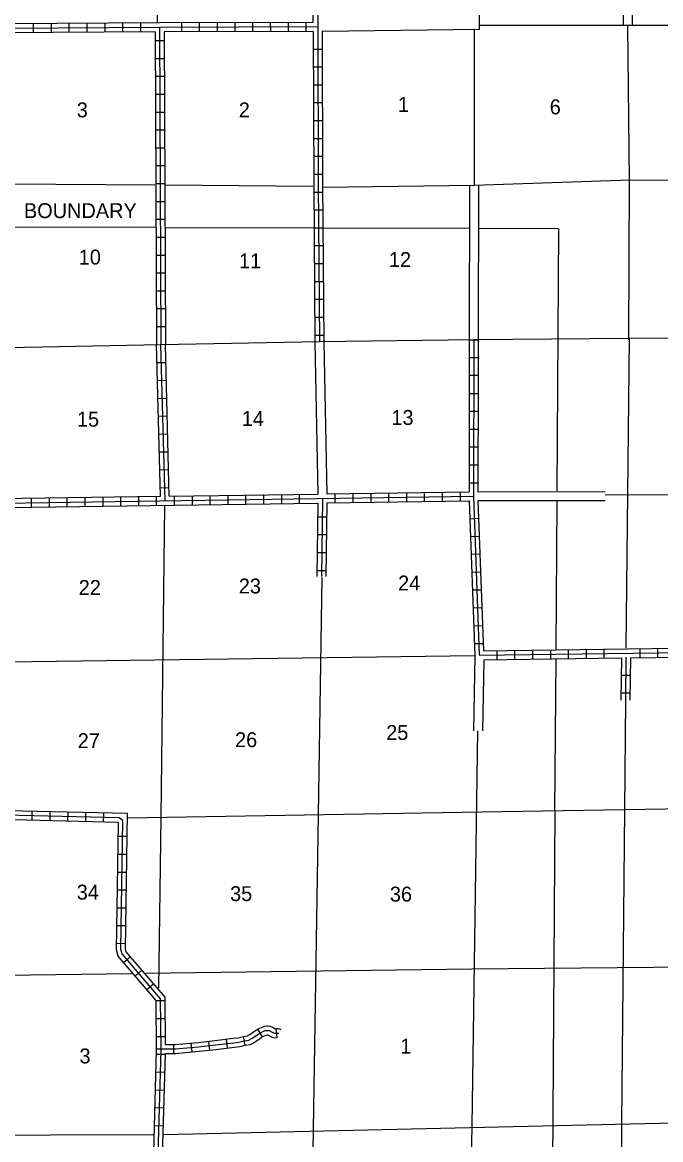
# Model space of a CAD drawing. Extents: x 694736 to 1905684, y 15795362 to 16274847.
# Drawn here: x 1613224 to 1634660, y 15985659 to 16023164 of the extents above; entities that cross this region are included whole.
import ezdxf

# ---------------------------------------------------------------- set-up
doc = ezdxf.new("R2010")
doc.units = 0
for name, color, linetype in [('L11', 7, 'Continuous'), ('L13', 7, 'Continuous'), ('L14', 7, 'Continuous'), ('L3', 7, 'Continuous'), ('L37', 7, 'Continuous'), ('L8', 7, 'Continuous')]:
    doc.layers.add(name, color=color, linetype=linetype)

msp = doc.modelspace()

# ---------------------------------------------------------------- linework, layer by layer
at = {"layer": 'L11'}
for p, q in [((1628417, 16001909), (1628380, 15999384)), ((1628717, 16001768), (1628681, 15999384))]:
    msp.add_line(p, q, dxfattribs=at)
for points in [[(1628578, 16022930), (1628600, 16028193)], [(1633409, 16023059), (1633381, 16027423)], [(1633709, 16023061), (1633681, 16027425)], [(1623292, 16022868), (1628578, 16022930)], [(1628242, 16017704), (1628234, 16012510)], [(1628542, 16017704), (1628534, 16012509)], [(1623050, 16012426), (1623150, 16007326)], [(1623350, 16012435), (1623450, 16007335)], [(1628525, 16007410), (1632793, 16007417)], [(1628525, 16007110), (1632793, 16007116)]]:
    msp.add_lwpolyline(points, dxfattribs=at)
at = {"layer": 'L13'}
for p, q in [((1618001, 16006951), (1617873, 15996482)), ((1623276, 16004526), (1623157, 15996572)), ((1631134, 16001801), (1631099, 15996706)), ((1633477, 16000409), (1633440, 15996743)), ((1628644, 15996668), (1638776, 15996826)), ((1616753, 15996463), (1628644, 15996668)), ((1617878, 15996482), (1617801, 15990743)), ((1631101, 15996706), (1630966, 15975897))]:
    msp.add_line(p, q, dxfattribs=at)
for points in [[(1617759, 16023143), (1617726, 16028285), (1617801, 16033468)], [(1654408, 16023301), (1649216, 16023168), (1643900, 16023060), (1628575, 16023060)], [(1628401, 16022928), (1628392, 16017704)], [(1633592, 16012510), (1633609, 16017851), (1633560, 16023060)], [(1628392, 16017704), (1633634, 16017876), (1638758, 16017843)], [(1602243, 16017643), (1607284, 16017626), (1612684, 16017743), (1617676, 16017710)], [(1618026, 16017710), (1622984, 16017660)], [(1623317, 16017635), (1628392, 16017704)], [(1617717, 16016276), (1602126, 16016310)], [(1623009, 16016260), (1618009, 16016268)], [(1628240, 16016243), (1623317, 16016251)], [(1631234, 16016235), (1628540, 16016243)], [(1631234, 16016235), (1631175, 16007443)], [(1633597, 16012551), (1633492, 16002159)], [(1632793, 16007306), (1644058, 16007351)], [(1631175, 16007093), (1631142, 16002118)], [(1628417, 16001901), (1612717, 16001684)], [(1628508, 15999384), (1628317, 15986126), (1628144, 15977089)], [(1623153, 15996572), (1622992, 15986018), (1622767, 15970751)], [(1633443, 15996743), (1633342, 15986218), (1633300, 15975939)], [(1649061, 15991568), (1628317, 15991384), (1617359, 15991234)], [(1616901, 15991226), (1610084, 15991134)], [(1643925, 15986418), (1617959, 15985826)], [(1617634, 15985818), (1607268, 15985784)]]:
    msp.add_lwpolyline(points, dxfattribs=at)
at = {"layer": 'L3'}
for points in [[(1640008, 16012593), (1638858, 16012585), (1633600, 16012551)], [(1633600, 16012551), (1628384, 16012510), (1623200, 16012435), (1617876, 16012343), (1607584, 16012135)]]:
    msp.add_lwpolyline(points, dxfattribs=at)
at = {"layer": 'L8'}
for p, q in [((1613601, 16022818), (1613601, 16023118)), ((1614201, 16022818), (1614201, 16023118)), ((1614801, 16022826), (1614801, 16023126)), ((1615401, 16022826), (1615401, 16023126)), ((1616001, 16022835), (1616001, 16023135)), ((1616601, 16022835), (1616601, 16023135)), ((1617201, 16022843), (1617201, 16023143)), ((1618581, 16022846), (1618580, 16023144)), ((1619177, 16022848), (1619176, 16023146)), ((1619774, 16022850), (1619773, 16023148)), ((1620370, 16022852), (1620369, 16023150)), ((1620967, 16022854), (1620966, 16023152)), ((1621564, 16022856), (1621563, 16023154)), ((1622160, 16022858), (1622159, 16023156)), ((1622757, 16022860), (1622756, 16023158)), ((1617984, 16022543), (1617684, 16022543)), ((1617984, 16021943), (1617684, 16021943)), ((1622992, 16022268), (1623292, 16022268)), ((1623000, 16021668), (1623300, 16021668)), ((1617992, 16021343), (1617692, 16021343)), ((1623000, 16021068), (1623300, 16021068)), ((1617992, 16020743), (1617692, 16020743)), ((1623000, 16020468), (1623300, 16020468)), ((1617992, 16020143), (1617692, 16020143)), ((1623000, 16019868), (1623300, 16019868)), ((1618001, 16019543), (1617701, 16019543)), ((1618001, 16018943), (1617701, 16018943)), ((1623000, 16019268), (1623300, 16019268)), ((1623009, 16018668), (1623309, 16018668)), ((1618001, 16018343), (1617701, 16018343)), ((1623009, 16018068), (1623309, 16018068)), ((1618001, 16017743), (1617701, 16017743)), ((1623009, 16017468), (1623309, 16017468)), ((1618009, 16017143), (1617709, 16017143)), ((1623017, 16016868), (1623317, 16016868)), ((1618009, 16016543), (1617709, 16016543)), ((1618009, 16015943), (1617709, 16015943)), ((1623017, 16016268), (1623317, 16016268)), ((1623026, 16015668), (1623325, 16015668)), ((1618017, 16015343), (1617717, 16015343)), ((1623034, 16015068), (1623334, 16015068)), ((1618017, 16014743), (1617717, 16014743)), ((1623034, 16014468), (1623334, 16014468)), ((1618017, 16014143), (1617717, 16014143)), ((1623042, 16013868), (1623342, 16013868)), ((1618017, 16013543), (1617717, 16013543)), ((1618026, 16012943), (1617726, 16012943)), ((1623042, 16013268), (1623342, 16013268)), ((1623050, 16012668), (1623350, 16012668)), ((1628235, 16012510), (1628533, 16012509)), ((1628234, 16011913), (1628532, 16011913)), ((1617742, 16011743), (1618042, 16011751)), ((1617759, 16011143), (1618059, 16011151)), ((1628233, 16011317), (1628531, 16011316)), ((1628234, 16010710), (1628534, 16010710)), ((1617776, 16010543), (1618076, 16010551)), ((1617792, 16009943), (1618092, 16009951)), ((1628234, 16010110), (1628534, 16010110)), ((1617809, 16009343), (1618109, 16009351)), ((1628225, 16009510), (1628525, 16009510)), ((1628225, 16008910), (1628525, 16008910)), ((1617826, 16008743), (1618126, 16008751)), ((1617842, 16008143), (1618142, 16008151)), ((1628225, 16008310), (1628525, 16008310)), ((1628225, 16007710), (1628525, 16007710)), ((1617859, 16007543), (1618159, 16007551)), ((1621934, 16007018), (1621934, 16007318)), ((1622534, 16007026), (1622534, 16007326)), ((1623734, 16007043), (1623734, 16007343)), ((1624334, 16007051), (1624334, 16007351)), ((1624934, 16007060), (1624934, 16007360)), ((1625534, 16007068), (1625534, 16007368)), ((1626134, 16007076), (1626134, 16007376)), ((1626734, 16007085), (1626734, 16007385)), ((1627334, 16007093), (1627334, 16007393)), ((1627934, 16007101), (1627934, 16007401)), ((1613534, 16006893), (1613534, 16007193)), ((1614134, 16006901), (1614134, 16007201)), ((1614734, 16006910), (1614734, 16007210)), ((1615334, 16006918), (1615334, 16007218)), ((1615934, 16006926), (1615934, 16007226)), ((1616534, 16006935), (1616534, 16007235)), ((1617134, 16006943), (1617134, 16007243)), ((1617734, 16006951), (1617734, 16007251)), ((1618334, 16006960), (1618334, 16007260)), ((1618934, 16006968), (1618934, 16007268)), ((1619534, 16006976), (1619534, 16007276)), ((1620134, 16006985), (1620134, 16007285)), ((1620734, 16006993), (1620734, 16007293)), ((1621334, 16007010), (1621334, 16007310)), ((1623150, 16006568), (1623450, 16006568)), ((1628250, 16006501), (1628550, 16006518)), ((1623142, 16005968), (1623442, 16005968)), ((1628275, 16005901), (1628575, 16005918)), ((1623134, 16005368), (1623434, 16005368)), ((1628292, 16005310), (1628592, 16005318)), ((1623117, 16004768), (1623417, 16004768)), ((1628317, 16004710), (1628617, 16004718)), ((1628342, 16004110), (1628642, 16004118)), ((1628359, 16003509), (1628659, 16003518)), ((1628384, 16002909), (1628684, 16002918)), ((1628400, 16002309), (1628700, 16002318)), ((1629167, 16001776), (1629167, 16002076)), ((1629767, 16001784), (1629767, 16002084)), ((1630367, 16001793), (1630367, 16002093)), ((1630967, 16001801), (1630967, 16002101)), ((1631567, 16001809), (1631567, 16002109)), ((1632167, 16001818), (1632167, 16002118)), ((1632767, 16001826), (1632767, 16002126)), ((1633967, 16001843), (1633967, 16002143)), ((1634567, 16001851), (1634567, 16002151)), ((1633342, 16001829), (1633327, 16000410)), ((1633492, 16001851), (1633477, 16000409)), ((1633642, 16001833), (1633627, 16000407)), ((1633337, 16001256), (1633635, 16001253)), ((1633331, 16000659), (1633629, 16000656)), ((1616755, 15996604), (1612717, 15996693)), ((1613559, 15996376), (1613559, 15996676)), ((1614159, 15996368), (1614159, 15996668)), ((1614751, 15996351), (1614759, 15996651)), ((1615351, 15996334), (1615359, 15996634)), ((1615951, 15996318), (1615959, 15996618)), ((1616442, 15995843), (1616742, 15995843)), ((1616434, 15995243), (1616734, 15995243)), ((1616426, 15994643), (1616726, 15994643)), ((1616417, 15994043), (1616717, 15994043)), ((1616409, 15993443), (1616709, 15993443)), ((1616392, 15992851), (1616692, 15992843)), ((1616384, 15992251), (1616684, 15992243)), ((1616617, 15991609), (1616851, 15991809)), ((1617009, 15991151), (1617234, 15991351)), ((1617401, 15990701), (1617626, 15990893)), ((1617717, 15990326), (1618017, 15990326)), ((1617726, 15989726), (1618026, 15989726)), ((1621284, 15989110), (1621134, 15989368)), ((1621785, 15989087), (1621749, 15989383)), ((1617726, 15989126), (1618026, 15989126)), ((1619519, 15988667), (1619485, 15988963)), ((1620112, 15988737), (1620077, 15989033)), ((1620712, 15988828), (1620656, 15989121)), ((1618315, 15988555), (1618314, 15988853)), ((1618922, 15988605), (1618895, 15988902)), ((1617734, 15988534), (1618034, 15988526)), ((1617709, 15987934), (1618009, 15987926)), ((1617692, 15987334), (1617992, 15987326)), ((1617676, 15986734), (1617976, 15986726)), ((1617659, 15986134), (1617959, 15986126))]:
    msp.add_line(p, q, dxfattribs=at)
for points in [[(1623126, 16033668), (1623142, 16023018), (1623159, 16017751), (1623200, 16012435)], [(1622976, 16033510), (1622984, 16023160)], [(1622984, 16023160), (1617834, 16023143), (1607484, 16023076)], [(1617684, 16022843), (1607359, 16022776)], [(1623142, 16023018), (1617834, 16022993), (1607601, 16022926)], [(1617684, 16022843), (1617726, 16012343)], [(1617834, 16022993), (1617876, 16012343)], [(1622992, 16023010), (1617983, 16022993)], [(1622992, 16022860), (1617984, 16022843)], [(1617984, 16022843), (1618026, 16012343)], [(1622992, 16022860), (1623009, 16017751), (1623050, 16012435)], [(1623292, 16022868), (1623309, 16017751), (1623350, 16012435)], [(1617859, 16007260), (1617726, 16012343)], [(1618017, 16007101), (1617876, 16012343)], [(1618159, 16007260), (1618026, 16012343)], [(1628234, 16012510), (1628232, 16011208)], [(1628384, 16012510), (1628375, 16007260), (1628567, 16001918)], [(1628384, 16012510), (1628382, 16011207)], [(1628534, 16012509), (1628532, 16011207)], [(1628232, 16011208), (1628225, 16007401)], [(1628532, 16011207), (1628525, 16007410)], [(1618159, 16007260), (1623150, 16007326)], [(1623450, 16007335), (1628225, 16007401)], [(1612417, 15996709), (1612434, 16007176), (1617859, 16007260)], [(1612567, 15996576), (1612584, 16007026), (1628375, 16007260)], [(1612717, 15996693), (1612734, 16006876), (1623150, 16007026)], [(1623150, 16007026), (1623117, 16004560)], [(1623309, 16007168), (1623267, 16004560)], [(1623450, 16007035), (1623417, 16004560)], [(1623450, 16007035), (1628225, 16007101)], [(1628225, 16007101), (1628417, 16001909)], [(1628525, 16007110), (1628709, 16002068)], [(1628567, 16001918), (1644067, 16002126), (1659816, 16002168), (1659758, 15998651)], [(1628709, 16002068), (1644067, 16002276), (1659799, 16002318)], [(1628717, 16001768), (1633342, 16001829)], [(1633642, 16001833), (1638750, 16001901)], [(1617717, 15982851), (1617884, 15988659), (1617867, 15990384), (1616576, 15991893), (1616534, 15992051), (1616601, 15996376), (1616476, 15996459), (1611201, 15996584), (1611276, 15994201), (1611601, 15993768), (1611692, 15992201), (1607659, 15989951), (1607093, 15989818), (1606409, 15989734), (1605759, 15989318), (1605493, 15989218)], [(1618032, 15988853), (1618017, 15990443), (1616709, 15991968), (1616684, 15992068), (1616755, 15996604)], [(1617613, 15984388), (1617734, 15988659), (1617717, 15990326), (1616442, 15991818), (1616384, 15992034), (1616451, 15996293), (1616426, 15996309), (1612034, 15996418)], [(1617718, 15988710), (1618079, 15988703), (1618362, 15988704), (1619144, 15988775), (1619706, 15988838), (1620326, 15988913), (1620499, 15988934), (1620678, 15988973), (1620833, 15989003), (1620866, 15989016), (1620944, 15989062), (1621033, 15989124), (1621105, 15989174), (1621168, 15989215), (1621248, 15989261), (1621327, 15989298), (1621392, 15989318), (1621435, 15989325), (1621471, 15989325), (1621510, 15989318), (1621543, 15989307), (1621571, 15989292), (1621609, 15989271), (1621641, 15989251), (1621666, 15989240), (1621691, 15989232), (1621720, 15989230), (1621750, 15989233), (1621774, 15989236), (1621805, 15989238), (1621824, 15989234), (1621837, 15989227)], [(1618032, 15988853), (1618355, 15988854), (1619129, 15988924), (1619689, 15988987), (1620308, 15989062), (1620474, 15989082), (1620648, 15989120), (1620790, 15989147), (1620799, 15989151), (1620864, 15989189), (1620947, 15989247), (1621021, 15989298), (1621090, 15989343), (1621179, 15989394), (1621273, 15989438), (1621358, 15989464), (1621424, 15989475), (1621483, 15989475), (1621547, 15989464), (1621602, 15989445), (1621642, 15989425), (1621686, 15989400), (1621711, 15989384), (1621719, 15989381), (1621735, 15989382), (1621760, 15989385), (1621816, 15989389), (1621875, 15989376), (1621905, 15989360)], [(1618031, 15988553), (1618369, 15988554), (1619160, 15988626), (1619723, 15988689), (1620344, 15988764), (1620524, 15988786), (1620708, 15988826), (1620876, 15988858), (1620932, 15988881), (1621025, 15988935), (1621119, 15989001), (1621189, 15989049), (1621247, 15989087), (1621317, 15989128), (1621381, 15989158), (1621425, 15989171), (1621447, 15989175), (1621459, 15989175), (1621472, 15989173), (1621484, 15989168), (1621500, 15989160), (1621532, 15989142), (1621571, 15989118), (1621612, 15989100), (1621662, 15989083), (1621722, 15989080), (1621765, 15989083), (1621784, 15989086), (1621769, 15989093)], [(1617901, 15983951), (1618031, 15988553)]]:
    msp.add_lwpolyline(points, dxfattribs=at)

# ---------------------------------------------------------------- texts
at = {"layer": 'L14'}
for s, p in [('3', (1615051, 16019976)), ('2', (1620492, 16019976)), ('1', (1625834, 16020160)), ('10', (1615117, 16015035)), ('11', (1620501, 16014910)), ('12', (1625534, 16014951)), ('15', (1615059, 16009593)), ('14', (1620592, 16009618)), ('13', (1625617, 16009651)), ('22', (1615117, 16003943)), ('23', (1620492, 16003993)), ('24', (1625842, 16004093)), ('25', (1625442, 15999076)), ('27', (1615084, 15998801)), ('26', (1620367, 15998834)), ('34', (1615051, 15993718)), ('35', (1620201, 15993668)), ('36', (1625567, 15993651)), ('1', (1625917, 15988551)), ('3', (1615142, 15988218))]:
    msp.add_text(s, height=500, rotation=0, dxfattribs=at).set_placement(p)
msp.add_text('6', height=500, dxfattribs=at).set_placement((1630934, 16020076))
at = {"layer": 'L37'}
msp.add_text('BOUNDARY', height=500, rotation=0, dxfattribs=at).set_placement((1613277, 16016593))

doc.saveas('drawing.dxf')
